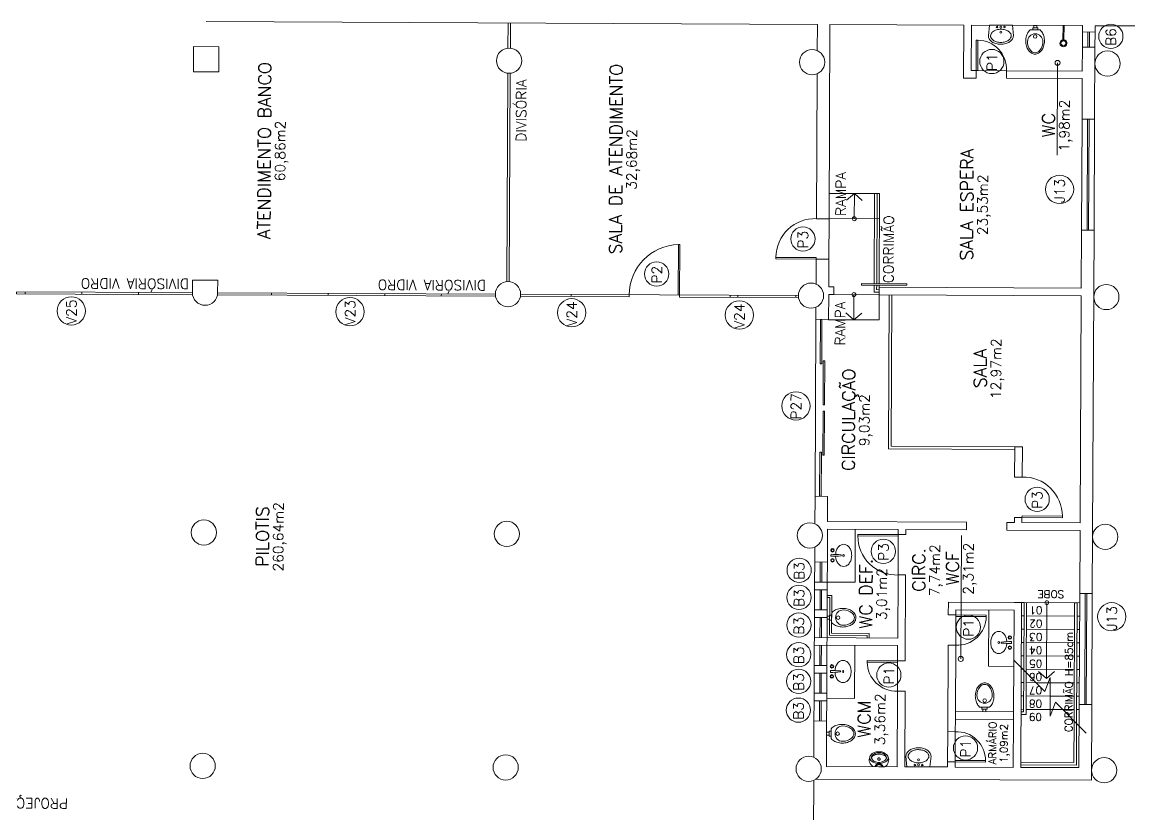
# Model space of a CAD drawing. Extents: x -1057 to 3416, y -340 to 4111.
# Drawn here: x -282.45 to -260.53, y 277.66 to 293.35 of the extents above; entities that cross this region are included whole.
import ezdxf
from ezdxf.enums import TextEntityAlignment as Align

# ---------------------------------------------------------------- set-up
doc = ezdxf.new("R2010")
doc.units = 0
doc.header["$LTSCALE"] = 50
for name, pattern in [('CONTINU', [0]), ('DASHDOT', [1, 0.5, -0.25, 0, -0.25]), ('HIDDEN', [9.525, 6.35, -3.175])]:
    doc.linetypes.add(name, pattern=pattern)
doc.layers.add('0.1', color=8, linetype='Continuous', lineweight=13)
doc.styles.add('80X50', font='romans.shx')
doc.styles.get("Standard").update_dxf_attribs({"font": 'romans.shx'})

# ---------------------------------------------------------------- blocks, each defined once
blk = doc.blocks.new('P80')
for points in [[(0, 0.86), (0, 0.83), (0.15, 0.83), (0.15, 0.86)], [(0, 0), (0, 0.03), (0.15, 0.03), (0.15, 0)]]:
    blk.add_lwpolyline(points)
blk.add_lwpolyline([(-0.8, 0.06), (0, 0.06), (0, 0.03), (-0.8, 0.03)], close=True)
at = {"color": 8}
blk.add_arc((-0.025, 0.056), 0.775, 88.1408, 179.6698, dxfattribs=at)
blk = doc.blocks.new('P80 - parede 25cm')
for points in [[(-0.03, -0.125), (0, -0.125), (0, 0.125), (-0.03, 0.125)], [(0.83, -0.125), (0.8, -0.125), (0.8, 0.125), (0.83, 0.125)]]:
    blk.add_lwpolyline(points)
blk.add_lwpolyline([(0.77, -0.925), (0.77, -0.125), (0.8, -0.125), (0.8, -0.925)], close=True)
at = {"color": 8}
blk.add_arc((0.774, -0.15), 0.775, 178.1408, 269.6698, dxfattribs=at)
blk = doc.blocks.new('P60')
at = {"color": 252}
blk.add_lwpolyline([(-0.6, 0.06), (0, 0.06), (0, 0.03), (-0.6, 0.03)], close=True, dxfattribs=at)
at = {"color": 8}
blk.add_arc((-0.029, 0.06), 0.571, 87.1025, 180, dxfattribs=at)
blk = doc.blocks.new('Chuveiro')
at = {"lineweight": -2}
for p, q in [((-0.28, 0), (-0.301, 0)), ((0, 0), (-0.28, 0)), ((-0.28, -0.02), (-0.301, -0.02)), ((0, -0.02), (-0.28, -0.02))]:
    blk.add_line(p, q, dxfattribs=at)
at = {"color": 8, "lineweight": -2}
blk.add_circle((-0.35, -0.01), 0.05, dxfattribs=at)
at = {"lineweight": -2}
blk.add_arc((-0.35, -0.01), 0.07, 8.2132, 351.7868, dxfattribs=at)
blk = doc.blocks.new('Vaso')
for points in [[(0.03, -0.05), (0.03, 0), (-0.03, 0), (-0.03, -0.05)], [(0.05, -0.09), (0.05, -0.05), (-0.05, -0.05), (-0.05, -0.09)]]:
    blk.add_lwpolyline(points)
for points in [[(0.183, -0.31, -0.071776), (0.168, -0.413, -0.083144), (0.129, -0.494, -0.106699), (0.065, -0.552, -0.132564), (-0.002, -0.57, -0.132564), (-0.069, -0.552, -0.106699), (-0.133, -0.494, -0.083144), (-0.172, -0.413, -0.071776), (-0.187, -0.31, -0.071776), (-0.172, -0.207, -0.083144), (-0.133, -0.126, -0.060171), (-0.1, -0.09), (0.096, -0.09, -0.060171), (0.129, -0.126, -0.083144), (0.168, -0.207, -0.071776)], [(-0.088, -0.497, 0.2474), (0, -0.541, 0.2474), (0.088, -0.497, 0.197858), (0.152, -0.318, 0.418329), (0, -0.168, 0.418329), (-0.152, -0.318, 0.197858)]]:
    blk.add_lwpolyline(points, format="xyb", close=True)
blk.add_circle((-0.002, -0.22), 0.0352)
blk = doc.blocks.new('Cuba-emp')
blk.add_lwpolyline([(0.21, 0.248), (0, 0.227), (0, -0.227), (0.21, -0.248, 0.137816), (0.271, -0.231, 0.107041), (0.329, -0.176, 0.080751), (0.364, -0.099, 0.068643), (0.378, -0.001, 0.068643), (0.364, 0.098, 0.080751), (0.329, 0.174, 0.107041), (0.271, 0.23, 0.115752), (0.21, 0.248)], format="xyb")
blk.add_lwpolyline([(0.21, 0.205, -0.131827), (0.25, 0.194, -0.106633), (0.297, 0.151, -0.083482), (0.328, 0.087, -0.072232), (0.341, 0, -0.072232), (0.328, -0.087, -0.083482), (0.297, -0.151, -0.106633), (0.25, -0.194, -0.131827), (0.21, -0.205, -0.131827), (0.17, -0.194, -0.106633), (0.123, -0.151, -0.083482), (0.092, -0.087, -0.072232), (0.079, 0, -0.072232), (0.092, 0.087, -0.083482), (0.123, 0.151, -0.106633), (0.17, 0.194, -0.131827)], format="xyb", close=True)
for centre, radius in [((0.037, -0.002), 0.0193), ((0.037, -0.002), 0.0193), ((0.036, 0.071), 0.0155), ((0.14, -0.001), 0.0198), ((0.036, -0.076), 0.0155)]:
    blk.add_circle(centre, radius)
blk = doc.blocks.new('Cuba')
blk.add_lwpolyline([(0.001, 0.05), (-0.007, 0.05, -0.389688), (-0.009, 0.052, -0.017234), (-0.019, 0.248, -0.418769), (-0.017, 0.25), (0.001, 0.25), (0.019, 0.25, -0.418769), (0.021, 0.248, -0.017234), (0.011, 0.052, -0.389688), (0.009, 0.05)], format="xyb", close=True)
blk.add_lwpolyline([(-0.016, 0.16, 0.059592), (-0.087, 0.147, 0.084248), (-0.156, 0.113, 0.106469), (-0.205, 0.058, 0.130159), (-0.22, 0, 0.130159), (-0.205, -0.058, 0.106469), (-0.156, -0.113, 0.084248), (-0.087, -0.147, 0.073281), (0, -0.16, 0.073281), (0.087, -0.147, 0.084248), (0.156, -0.113, 0.106469), (0.205, -0.058, 0.130159), (0.22, 0, 0.130159), (0.205, 0.058, 0.106469), (0.156, 0.113, 0.084248), (0.087, 0.147, 0.058268), (0.018, 0.159, 0.073281)], format="xyb")
for centre, radius in [((-0.099, 0.22), 0.035), ((0.101, 0.22), 0.035), ((0, 0), 0.0175)]:
    blk.add_circle(centre, radius)
at = {"color": 8}
for centre, radius in [((-0.099, 0.22), 0.025), ((-0.099, 0.22), 0.024), ((0.101, 0.22), 0.025), ((0.101, 0.22), 0.024)]:
    blk.add_circle(centre, radius, dxfattribs=at)
blk = doc.blocks.new('MIC')
for p, q in [((0, 0), (0, 0.111)), ((0.294, 0.002), (0.294, 0)), ((0, -0.112), (0, 0)), ((0.294, 0), (0.294, -0.002))]:
    blk.add_line(p, q)
for points in [[(0, 0.053, -0.473116), (0.005, 0.056), (0.025, 0.051, -0.362542), (0.031, 0.043), (0.033, 0.028, 0.564769), (0.039, 0.023)], [(0.002, 0.08), (0.034, 0.057, -0.1805), (0.041, 0.045), (0.043, 0.032, 0.35029), (0.049, 0.026, -0.252034), (0.063, 0.019)], [(0.064, 0.016, -0.100603), (0.082, 0.1, -0.114611), (0.123, 0.161, -0.309836), (0.21, 0.175, -0.309836)], [(0.161, -0.146), (0.165, -0.147, 0.189039), (0.197, -0.145, 0.189014), (0.26, -0.08, 0.116802), (0.275, 0, 0.116802), (0.26, 0.08, 0.189014), (0.197, 0.145, 0.189039), (0.165, 0.147), (0.161, 0.146)], [(0, -0.053, 0.473116), (0.005, -0.056), (0.025, -0.052, 0.362542), (0.031, -0.043), (0.033, -0.029, -0.564769), (0.039, -0.023)], [(0.002, -0.081), (0.034, -0.057, 0.1805), (0.041, -0.046), (0.043, -0.032, -0.35029), (0.049, -0.026, 0.252034), (0.063, -0.02)], [(0.064, -0.016, 0.100603), (0.082, -0.1, 0.114611), (0.123, -0.161, 0.309836), (0.21, -0.175, 0.309836)]]:
    blk.add_lwpolyline(points, format="xyb")
blk.add_lwpolyline([(0.247, 0), (0.247, -0.008, -0.102017), (0.231, -0.09, -0.100634), (0.2, -0.137, -0.31043), (0.159, -0.144, -0.029837), (0.153, -0.143, -0.193887), (0.101, -0.08, -0.096635), (0.085, 0, -0.096635), (0.101, 0.08, -0.193887), (0.153, 0.142, -0.029837), (0.159, 0.144, -0.31043), (0.2, 0.137, -0.100634), (0.231, 0.09, -0.102017), (0.247, 0.008)], format="xyb", close=True)
blk.add_circle((0.046, 0), 0.0075)
at = {"linetype": 'DASHDOT'}
blk.add_circle((0.152, 0), 0.024, dxfattribs=at)
for centre, radius, start, end in [((0.014, 0.111), 0.0142, 142.0649, 179.055), ((0.138, 0.032), 0.161, 69.9635, 146.7254), ((0.046, 0), 0.024, 251.9674, 108.0326), ((0.139, 0.048), 0.146, 35.2589, 68.1534), ((0.035, -0.011), 0.264, 26.2626, 32.6613), ((-0.029, -0.043), 0.336, 21.0674, 26.2626), ((0.16, 0.03), 0.134, 1.8451, 21.0674), ((-0.722, 0.002), 1.016, 360, 1.8451), ((0.014, -0.111), 0.0142, 180.945, 217.9351), ((0.138, -0.032), 0.161, 213.2746, 290.0365), ((0.139, -0.048), 0.146, 291.8466, 324.7411), ((0.035, 0.011), 0.264, 327.3387, 333.7374), ((-0.029, 0.043), 0.336, 333.7374, 338.9326), ((0.16, -0.03), 0.134, 338.9326, 358.1549), ((-0.722, -0.002), 1.016, 358.1549, 360)]:
    blk.add_arc(centre, radius, start, end)
blk = doc.blocks.new('ÁREA')
for p in [(0.00005, 0.00376), (0, 0)]:
    blk.add_attdef('COMPARTIMENTO', text='', height=0.0025).set_placement(p, align=Align.CENTER)
at = {"color": 1}
for p in [(-0.00005, -0.00376), (-0.0001, -0.00752)]:
    blk.add_attdef('ÁREA', text='', height=0.002, dxfattribs=at).set_placement(p, align=Align.CENTER)

msp = doc.modelspace()

# ---------------------------------------------------------------- linework, layer by layer
at = {"layer": '0.1', "color": 7}
for p, q in [((-278.798, 293.362), (-266.698, 293.303)), ((-266.701, 292.782), (-266.698, 293.303)), ((-266.467, 289.452), (-266.448, 293.302)), ((-266.448, 293.302), (-263.799, 293.289)), ((-263.804, 292.239), (-263.799, 293.289)), ((-263.653, 292.389), (-263.649, 293.289)), ((-263.649, 293.289), (-261.449, 293.278)), ((-261.449, 293.152), (-261.449, 293.278)), ((-261.199, 293.277), (-259.799, 293.27)), ((-261.199, 293.151), (-261.199, 293.277)), ((-261.199, 293.151), (-261.449, 293.152)), ((-279.051, 292.863), (-279.053, 292.363)), ((-278.551, 292.861), (-279.051, 292.863)), ((-278.553, 292.361), (-278.551, 292.861)), ((-261.453, 292.378), (-261.451, 292.852)), ((-261.451, 292.852), (-261.201, 292.851)), ((-261.207, 291.427), (-261.201, 292.851)), ((-278.553, 292.361), (-279.053, 292.363)), ((-263.653, 292.389), (-263.553, 292.388)), ((-263.553, 292.388), (-263.554, 292.238)), ((-262.954, 292.235), (-262.953, 292.385)), ((-262.953, 292.385), (-261.453, 292.378)), ((-266.717, 289.453), (-266.703, 292.324)), ((-263.804, 292.239), (-263.554, 292.238)), ((-262.954, 292.235), (-261.454, 292.228)), ((-261.457, 291.428), (-261.454, 292.228)), ((-261.207, 291.427), (-261.457, 291.428)), ((-266.467, 289.452), (-266.717, 289.453)), ((-261.474, 288.078), (-261.468, 289.228)), ((-261.468, 289.228), (-261.218, 289.227)), ((-261.253, 282.027), (-261.218, 289.227)), ((-266.723, 288.158), (-266.721, 288.653)), ((-266.471, 288.652), (-266.721, 288.653)), ((-266.474, 288.102), (-266.471, 288.652)), ((-279.074, 287.988), (-279.073, 288.238)), ((-278.573, 288.236), (-279.073, 288.238)), ((-278.574, 287.986), (-278.573, 288.236)), ((-266.474, 288.102), (-266.374, 288.102)), ((-266.374, 288.102), (-266.374, 287.952)), ((-265.474, 287.947), (-265.474, 288.097)), ((-265.474, 288.097), (-261.474, 288.078)), ((-266.477, 287.452), (-266.474, 287.952)), ((-266.474, 287.952), (-266.374, 287.952)), ((-265.474, 287.947), (-261.474, 287.928)), ((-261.496, 283.428), (-261.474, 287.928)), ((-266.727, 287.453), (-266.726, 287.699)), ((-266.477, 287.452), (-266.727, 287.453)), ((-262.792, 284.334), (-262.789, 284.934)), ((-262.789, 284.934), (-262.639, 284.934)), ((-262.642, 284.334), (-262.639, 284.934)), ((-262.642, 284.334), (-262.792, 284.334)), ((-266.746, 283.408), (-266.744, 283.953)), ((-266.744, 283.953), (-266.494, 283.952)), ((-266.496, 283.452), (-266.494, 283.952)), ((-266.496, 283.452), (-263.746, 283.439)), ((-263.747, 283.289), (-263.746, 283.439)), ((-262.946, 283.435), (-262.947, 283.285)), ((-262.946, 283.435), (-262.796, 283.434)), ((-262.796, 283.434), (-262.796, 283.534)), ((-262.796, 283.534), (-262.646, 283.534)), ((-262.646, 283.434), (-262.646, 283.534)), ((-262.646, 283.434), (-261.496, 283.428)), ((-266.5, 282.652), (-266.497, 283.302)), ((-266.497, 283.302), (-265.097, 283.295)), ((-265.097, 283.195), (-265.097, 283.295)), ((-265.097, 283.195), (-264.947, 283.195)), ((-264.947, 283.295), (-263.747, 283.289)), ((-264.947, 283.195), (-264.947, 283.295)), ((-262.947, 283.285), (-261.497, 283.278)), ((-261.503, 282.028), (-261.497, 283.278)), ((-266.75, 282.653), (-266.748, 282.949)), ((-266.75, 282.653), (-266.5, 282.652)), ((-265.107, 281.146), (-265.101, 282.396)), ((-264.951, 282.395), (-265.101, 282.396)), ((-264.959, 280.695), (-264.951, 282.395)), ((-266.753, 282.103), (-266.752, 282.253)), ((-266.753, 282.103), (-266.503, 282.102)), ((-266.752, 282.253), (-266.502, 282.252)), ((-266.503, 282.102), (-266.502, 282.252)), ((-264.105, 281.605), (-264.104, 281.855)), ((-264.104, 281.855), (-262.804, 281.849)), ((-262.67, 278.584), (-262.654, 281.848)), ((-261.503, 282.028), (-261.253, 282.027)), ((-266.755, 281.553), (-266.754, 281.703)), ((-266.754, 281.703), (-266.505, 281.702)), ((-266.505, 281.552), (-266.505, 281.702)), ((-263.955, 281.604), (-263.954, 281.704)), ((-263.954, 281.704), (-262.804, 281.699)), ((-262.814, 279.684), (-262.804, 281.699)), ((-266.755, 281.553), (-266.505, 281.552)), ((-263.955, 281.604), (-264.105, 281.605)), ((-266.758, 281.003), (-266.757, 281.153)), ((-266.758, 281.003), (-265.108, 280.996)), ((-266.757, 281.153), (-265.107, 281.146)), ((-266.507, 281.152), (-266.508, 281.002)), ((-265.109, 280.696), (-265.108, 280.996)), ((-264.116, 279.291), (-264.108, 281.005)), ((-264.108, 281.005), (-263.958, 281.004)), ((-263.964, 279.69), (-263.958, 281.004)), ((-266.761, 280.453), (-266.76, 280.603)), ((-266.76, 280.603), (-266.51, 280.602)), ((-266.511, 280.452), (-266.51, 280.602)), ((-265.109, 280.696), (-264.959, 280.695)), ((-266.761, 280.453), (-266.511, 280.452)), ((-265.119, 278.596), (-265.112, 280.096)), ((-264.962, 280.095), (-265.112, 280.096)), ((-264.969, 278.595), (-264.962, 280.095)), ((-266.763, 279.904), (-266.762, 280.054)), ((-266.763, 279.904), (-266.513, 279.902)), ((-266.762, 280.054), (-266.512, 280.052)), ((-266.513, 279.902), (-266.512, 280.052)), ((-263.964, 279.69), (-262.814, 279.684)), ((-261.52, 278.578), (-261.513, 279.828)), ((-261.263, 279.827), (-261.513, 279.828)), ((-261.271, 278.327), (-261.263, 279.827)), ((-266.769, 278.783), (-266.765, 279.504)), ((-266.515, 279.502), (-266.765, 279.504)), ((-266.519, 278.602), (-266.515, 279.502)), ((-263.966, 279.29), (-263.965, 279.54)), ((-263.965, 279.54), (-262.815, 279.534)), ((-262.82, 278.584), (-262.815, 279.534)), ((-263.966, 279.29), (-264.116, 279.291)), ((-266.519, 278.602), (-265.119, 278.596)), ((-264.969, 278.595), (-264.12, 278.591)), ((-264.12, 278.591), (-264.119, 278.691)), ((-264.119, 278.691), (-263.969, 278.69)), ((-263.97, 278.59), (-263.969, 278.69)), ((-263.97, 278.59), (-262.82, 278.584)), ((-262.67, 278.584), (-261.52, 278.578)), ((-266.721, 278.353), (-261.271, 278.327))]:
    msp.add_line(p, q, dxfattribs=at)
at = {"layer": '0.1', "color": 8}
for p, q in [((-272.826, 292.832), (-272.823, 293.333)), ((-272.776, 292.831), (-272.773, 293.333)), ((-261.451, 292.852), (-261.449, 293.152)), ((-261.341, 292.851), (-261.339, 293.151)), ((-261.309, 293.151), (-261.311, 292.851)), ((-261.199, 293.151), (-261.201, 292.851)), ((-263.553, 292.388), (-262.953, 292.385)), ((-272.848, 288.207), (-272.828, 292.334)), ((-272.798, 288.206), (-272.778, 292.334)), ((-261.468, 289.228), (-261.457, 291.428)), ((-261.358, 289.228), (-261.347, 291.427)), ((-261.317, 291.427), (-261.328, 289.227)), ((-261.207, 291.427), (-261.218, 289.227)), ((-266.465, 289.954), (-265.465, 289.949)), ((-265.965, 289.952), (-266.123, 289.818)), ((-265.967, 289.452), (-265.965, 289.952)), ((-265.965, 289.952), (-265.808, 289.816)), ((-265.573, 288.168), (-265.565, 289.95)), ((-265.523, 288.168), (-265.515, 289.949)), ((-265.473, 288.167), (-265.465, 289.949)), ((-266.471, 288.652), (-266.467, 289.452)), ((-266.467, 289.454), (-265.467, 289.449)), ((-279.074, 287.988), (-283.424, 288.009)), ((-273.074, 287.959), (-278.574, 287.986)), ((-265.574, 287.998), (-265.573, 288.138)), ((-265.574, 287.998), (-265.474, 287.997)), ((-265.524, 288.048), (-265.523, 288.138)), ((-265.524, 288.048), (-265.474, 288.047)), ((-265.474, 288.097), (-265.473, 288.137)), ((-278.578, 287.946), (-273.071, 287.919)), ((-272.578, 287.917), (-270.425, 287.906)), ((-267.074, 287.93), (-272.574, 287.957)), ((-267.125, 287.89), (-267.124, 287.93)), ((-266.374, 287.952), (-265.474, 287.947)), ((-265.974, 287.95), (-265.977, 287.45)), ((-265.474, 287.947), (-265.477, 287.447)), ((-265.289, 284.896), (-265.274, 287.946)), ((-265.239, 284.946), (-265.224, 287.946)), ((-265.977, 287.45), (-266.133, 287.585)), ((-265.977, 287.45), (-265.819, 287.584)), ((-266.727, 287.453), (-266.744, 283.953)), ((-265.477, 287.447), (-266.477, 287.452)), ((-265.239, 284.946), (-262.789, 284.934)), ((-265.289, 284.896), (-262.789, 284.884)), ((-265.952, 282.25), (-265.947, 283.3)), ((-265.097, 283.195), (-265.101, 282.396)), ((-266.752, 282.253), (-266.75, 282.653)), ((-266.642, 282.253), (-266.64, 282.653)), ((-266.61, 282.653), (-266.612, 282.253)), ((-266.5, 282.652), (-266.502, 282.252)), ((-266.754, 281.703), (-266.753, 282.103)), ((-266.645, 281.703), (-266.643, 282.103)), ((-266.613, 282.103), (-266.615, 281.703)), ((-266.503, 282.102), (-266.505, 281.702)), ((-266.502, 282.252), (-265.952, 282.25)), ((-266.413, 281.986), (-266.503, 281.987)), ((-266.453, 281.946), (-266.503, 281.947)), ((-266.453, 281.946), (-266.457, 281.202)), ((-266.413, 281.986), (-266.417, 281.242)), ((-262.604, 281.848), (-262.804, 281.849)), ((-262.61, 280.508), (-262.604, 281.848)), ((-262.56, 280.458), (-262.554, 281.847)), ((-262.154, 281.846), (-262.161, 280.346)), ((-261.615, 279.504), (-261.604, 281.843)), ((-261.554, 281.843), (-261.604, 281.843)), ((-261.565, 279.453), (-261.554, 281.843)), ((-261.513, 279.828), (-261.503, 282.028)), ((-261.403, 279.828), (-261.393, 282.028)), ((-261.363, 282.027), (-261.373, 279.827)), ((-261.253, 282.027), (-261.263, 279.827)), ((-263.31, 280.587), (-263.304, 281.701)), ((-266.757, 281.153), (-266.755, 281.553)), ((-266.647, 281.153), (-266.645, 281.553)), ((-266.615, 281.553), (-266.617, 281.153)), ((-266.505, 281.552), (-266.507, 281.152)), ((-263.958, 281.004), (-263.955, 281.604)), ((-266.457, 281.202), (-265.709, 281.198)), ((-266.417, 281.242), (-265.669, 281.238)), ((-265.709, 281.198), (-265.709, 281.148)), ((-265.669, 281.238), (-265.669, 281.148)), ((-266.76, 280.603), (-266.758, 281.003)), ((-266.65, 280.603), (-266.648, 281.003)), ((-266.618, 281.003), (-266.62, 280.603)), ((-266.508, 281.002), (-266.51, 280.602)), ((-265.963, 279.95), (-265.958, 281)), ((-265.109, 280.696), (-265.112, 280.096)), ((-262.81, 280.584), (-263.31, 280.587)), ((-266.762, 280.054), (-266.761, 280.453)), ((-266.652, 280.053), (-266.651, 280.453)), ((-266.621, 280.453), (-266.622, 280.053)), ((-266.511, 280.452), (-266.512, 280.052)), ((-262.161, 280.346), (-262.318, 280.481)), ((-262.161, 280.346), (-262.003, 280.48)), ((-266.765, 279.504), (-266.763, 279.904)), ((-266.655, 279.503), (-266.653, 279.903)), ((-266.623, 279.903), (-266.625, 279.503)), ((-266.513, 279.902), (-266.515, 279.502)), ((-266.513, 279.952), (-265.963, 279.95)), ((-263.964, 279.69), (-263.965, 279.54)), ((-262.814, 279.684), (-262.815, 279.534)), ((-263.966, 279.29), (-263.969, 278.69))]:
    msp.add_line(p, q, dxfattribs=at)
at = {"layer": '0.1', "color": 8, "linetype": 'CONTINU'}
for p, q in [((-261.942, 292.54), (-261.951, 290.71)), ((-263.847, 283.18), (-263.859, 280.732)), ((-262.654, 281.848), (-261.504, 281.842)), ((-262.655, 281.584), (-262.605, 281.583)), ((-262.555, 281.583), (-261.605, 281.579)), ((-261.555, 281.578), (-261.505, 281.578)), ((-262.656, 281.319), (-262.606, 281.319)), ((-262.556, 281.319), (-261.606, 281.314)), ((-261.556, 281.314), (-261.506, 281.314)), ((-262.658, 281.055), (-262.608, 281.055)), ((-262.558, 281.055), (-261.608, 281.05)), ((-261.558, 281.05), (-261.508, 281.05)), ((-262.659, 280.791), (-262.609, 280.791)), ((-262.559, 280.79), (-261.609, 280.786)), ((-261.559, 280.786), (-261.509, 280.785)), ((-262.66, 280.527), (-262.61, 280.526)), ((-262.56, 280.526), (-261.61, 280.521)), ((-261.56, 280.521), (-261.51, 280.521)), ((-262.661, 280.262), (-262.611, 280.262)), ((-262.365, 280.261), (-261.611, 280.257)), ((-261.561, 280.257), (-261.511, 280.257)), ((-262.663, 279.998), (-262.613, 279.998)), ((-262.088, 279.995), (-261.613, 279.993)), ((-261.563, 279.993), (-261.513, 279.992)), ((-262.664, 279.734), (-262.614, 279.733)), ((-262.089, 279.731), (-262.039, 279.731)), ((-261.839, 279.73), (-261.614, 279.729)), ((-261.564, 279.728), (-261.514, 279.728)), ((-266.771, 278.324), (-266.776, 277.354))]:
    msp.add_line(p, q, dxfattribs=at)
at = {"layer": '0.1', "color": 8, "linetype": 'DASHDOT', "ltscale": 0.2}
for p, q in [((-262.614, 279.683), (-262.61, 280.508)), ((-262.564, 279.633), (-262.56, 280.458)), ((-262.365, 280.261), (-262.561, 280.262)), ((-262.088, 279.995), (-262.563, 279.998)), ((-262.664, 279.684), (-262.614, 279.683)), ((-262.089, 279.731), (-262.564, 279.733)), ((-261.839, 279.73), (-262.039, 279.731)), ((-262.664, 279.634), (-262.564, 279.633)), ((-261.619, 278.679), (-261.615, 279.504)), ((-261.569, 278.628), (-261.565, 279.453)), ((-262.669, 278.684), (-261.619, 278.679)), ((-262.669, 278.634), (-261.569, 278.628))]:
    msp.add_line(p, q, dxfattribs=at)
at = {"layer": '0.1', "color": 8, "linetype": 'HIDDEN', "ltscale": 0.02}
msp.add_line((-264.116, 279.291), (-264.119, 278.691), dxfattribs=at)
at = {"layer": '0.1', "color": 8}
for points in [[(-269.42, 288.941), (-269.45, 288.942), (-269.454, 287.942)], [(-269.42, 288.941), (-269.425, 287.901), (-267.071, 287.89)], [(-282.557, 288.005), (-282.557, 287.965), (-279.071, 287.948)], [(-282.384, 288.004), (-282.384, 287.964)], [(-281.264, 287.999), (-281.264, 287.959)], [(-280.144, 287.993), (-280.144, 287.953)], [(-277.505, 287.94), (-277.504, 287.98)], [(-276.384, 287.975), (-276.385, 287.935)], [(-275.264, 287.97), (-275.265, 287.93)], [(-274.144, 287.964), (-274.145, 287.924)], [(-271.575, 287.912), (-271.574, 287.952)], [(-270.425, 287.906), (-270.424, 287.946)], [(-268.275, 287.896), (-268.274, 287.936)], [(-261.375, 279.262), (-261.985, 279.877), (-262.09, 279.595), (-262.086, 280.367), (-262.191, 280.085), (-262.8, 280.7)]]:
    msp.add_lwpolyline(points, dxfattribs=at)
for points in [[(-264.923, 288.135), (-264.923, 288.165), (-265.823, 288.169), (-265.823, 288.139)], [(-266.611, 286.578), (-266.607, 287.453), (-266.637, 287.453), (-266.641, 286.578)], [(-266.555, 285.763), (-266.551, 286.638), (-266.581, 286.638), (-266.585, 285.763)], [(-266.59, 284.768), (-266.585, 285.643), (-266.555, 285.643), (-266.56, 284.768)], [(-266.654, 283.953), (-266.649, 284.828), (-266.619, 284.828), (-266.624, 283.953)]]:
    msp.add_lwpolyline(points, close=True, dxfattribs=at)
for centre, radius in [((-260.886, 293.066), 0.24), ((-263.243, 292.567), 0.24), ((-261.902, 290.034), 0.28), ((-266.984, 289.051), 0.24), ((-265.967, 289.452), 0.0387), ((-269.88, 288.358), 0.24), ((-265.974, 287.95), 0.0387), ((-281.472, 287.625), 0.28), ((-275.953, 287.611), 0.28), ((-271.563, 287.589), 0.28), ((-268.243, 287.545), 0.28), ((-267.122, 285.743), 0.28), ((-262.345, 283.894), 0.24), ((-265.391, 282.863), 0.24), ((-267.059, 282.488), 0.24), ((-267.062, 281.952), 0.24), ((-262.154, 281.846), 0.0387), ((-260.869, 281.567), 0.28), ((-267.064, 281.402), 0.24), ((-263.707, 281.361), 0.24), ((-267.067, 280.817), 0.24), ((-267.07, 280.288), 0.24), ((-265.282, 280.412), 0.24), ((-267.073, 279.717), 0.24), ((-263.764, 278.969), 0.24)]:
    msp.add_circle(centre, radius, dxfattribs=at)
at = {"layer": '0.1', "color": 7}
for centre in [(-272.802, 292.583), (-266.802, 292.554), (-260.952, 292.526), (-272.824, 287.958), (-266.824, 287.929), (-260.975, 287.901), (-278.847, 283.237), (-272.847, 283.208), (-266.847, 283.179), (-260.997, 283.151), (-278.87, 278.612), (-272.87, 278.583), (-266.87, 278.554), (-261.02, 278.526)]:
    msp.add_circle(centre, 0.25, dxfattribs=at)
at = {"layer": '0.1', "color": 8, "linetype": 'CONTINU'}
for centre in [(-261.942, 292.54), (-263.859, 280.732)]:
    msp.add_circle(centre, 0.0498, dxfattribs=at)
at = {"layer": '0.1', "color": 8}
for start, end in [(91.4424, 179.7233), (357.4308, 359.7233)]:
    msp.add_arc((-269.424, 287.941), 1, start, end, dxfattribs=at)
at = {"layer": '0.1', "color": 7}
msp.add_arc((-278.824, 287.987), 0.25, 179.7233, 359.7233, dxfattribs=at)

# ---------------------------------------------------------------- block references
at = {"layer": '0.1', "color": 8}
for name, p, rotation in [('Cuba-emp', (-263.063, 293.286), 269.7232820208157), ('Vaso', (-262.383, 293.283), 359.7232820208157), ('Chuveiro', (-261.833, 293.28), 89.72328202081573), ('P60', (-263.583, 292.388), 269.7232820208157), ('Cuba', (-266.178, 282.783), 89.72328202081573), ('Vaso', (-266.505, 281.552), 89.72328202081573), ('P60', (-263.955, 281.634), 179.7232820208158), ('Cuba', (-263.106, 281.058), 269.7232820208157), ('Cuba', (-266.19, 280.483), 89.72328202081573), ('Vaso', (-263.389, 279.687), 179.7232820208158), ('Vaso', (-266.516, 279.253), 89.72328202081573), ('MIC', (-265.479, 278.597), 89.72328202081573), ('Cuba-emp', (-264.696, 278.594), 89.72328202081573)]:
    msp.add_blockref(name, p, dxfattribs=dict(at, rotation=rotation))
ref = msp.add_blockref('ÁREA', (-277.524, 290.802), dxfattribs=dict(at, xscale=133.3333333333332, yscale=133.3333333333332, zscale=133.3333333333332, rotation=89.72328202081573))
ref.add_attrib('COMPARTIMENTO', 'ATENDIMENTO BANCO', dxfattribs={"layer": '0', "color": 3, "height": 0.25, "rotation": 89.7233}).set_placement((-277.524, 290.802), align=Align.CENTER)
ref.add_attrib('ÁREA', '60,86m2', dxfattribs={"layer": '0', "color": 1, "height": 0.2, "rotation": 89.7233}).set_placement((-277.236, 290.794), align=Align.CENTER)
ref = msp.add_blockref('ÁREA', (-270.563, 290.634), dxfattribs=dict(at, xscale=133.3333333333332, yscale=133.3333333333332, zscale=133.3333333333332, rotation=89.72328202081573))
ref.add_attrib('COMPARTIMENTO', 'SALA DE ATENDIMENTO', dxfattribs={"layer": '0', "color": 3, "height": 0.25, "rotation": 89.7233}).set_placement((-270.563, 290.634), align=Align.CENTER)
ref.add_attrib('ÁREA', '32,68m2', dxfattribs={"layer": '0', "color": 1, "height": 0.2, "rotation": 89.7233}).set_placement((-270.275, 290.626), align=Align.CENTER)
ref = msp.add_blockref('ÁREA', (-261.995, 291.305), dxfattribs=dict(at, xscale=133.3333333333332, yscale=133.3333333333332, zscale=133.3333333333332, rotation=89.72328202081573))
ref.add_attrib('COMPARTIMENTO', 'WC', dxfattribs={"layer": '0', "color": 3, "height": 0.25, "rotation": 89.7233}).set_placement((-261.995, 291.305), align=Align.CENTER)
ref.add_attrib('ÁREA', '1,98m2', dxfattribs={"layer": '0', "color": 1, "height": 0.2, "rotation": 89.7233}).set_placement((-261.708, 291.297), align=Align.CENTER)
ref = msp.add_blockref('ÁREA', (-263.614, 289.734), dxfattribs=dict(at, xscale=133.3333333333332, yscale=133.3333333333332, zscale=133.3333333333332, rotation=89.72328202081573))
ref.add_attrib('COMPARTIMENTO', 'SALA ESPERA', dxfattribs={"layer": '0', "color": 3, "height": 0.25, "rotation": 89.7233}).set_placement((-263.614, 289.734), align=Align.CENTER)
ref.add_attrib('ÁREA', '23,53m2', dxfattribs={"layer": '0', "color": 1, "height": 0.2, "rotation": 89.7233}).set_placement((-263.326, 289.726), align=Align.CENTER)
at = {"layer": '0.1', "color": 7, "rotation": 269.7232820208157}
msp.add_blockref('P80 - parede 25cm', (-266.592, 289.453), dxfattribs=at)
at = {"layer": '0.1', "color": 8}
ref = msp.add_blockref('ÁREA', (-263.349, 286.489), dxfattribs=dict(at, xscale=133.3333333333332, yscale=133.3333333333332, zscale=133.3333333333332, rotation=89.72328202081573))
ref.add_attrib('COMPARTIMENTO', 'SALA', dxfattribs={"layer": '0', "color": 3, "height": 0.25, "rotation": 89.7233}).set_placement((-263.349, 286.489), align=Align.CENTER)
ref.add_attrib('ÁREA', '12,97m2', dxfattribs={"layer": '0', "color": 1, "height": 0.2, "rotation": 89.7233}).set_placement((-263.061, 286.481), align=Align.CENTER)
ref = msp.add_blockref('ÁREA', (-265.955, 285.469), dxfattribs=dict(at, xscale=133.3333333333332, yscale=133.3333333333332, zscale=133.3333333333332, rotation=89.72328202081573))
ref.add_attrib('COMPARTIMENTO', 'CIRCULAÇÃO', dxfattribs={"layer": '0', "color": 3, "height": 0.25, "rotation": 89.7233}).set_placement((-265.955, 285.469), align=Align.CENTER)
ref.add_attrib('ÁREA', '9,03m2', dxfattribs={"layer": '0', "color": 1, "height": 0.2, "rotation": 89.7233}).set_placement((-265.667, 285.461), align=Align.CENTER)
at = {"layer": '0.1', "color": 8, "xscale": -1}
for name, p, rotation in [('P80', (-262.646, 283.504), 359.7232820208158), ('P80', (-265.097, 283.225), 179.7232820208157), ('P60', (-265.109, 280.726), 179.7232820208157), ('P60', (-263.969, 278.66), 359.7232820208158)]:
    msp.add_blockref(name, p, dxfattribs=dict(at, rotation=rotation))
at = {"layer": '0.1', "color": 8}
ref = msp.add_blockref('ÁREA', (-277.561, 283.158), dxfattribs=dict(at, xscale=133.3333333333332, yscale=133.3333333333332, zscale=133.3333333333332, rotation=89.72328202081573))
ref.add_attrib('COMPARTIMENTO', 'PILOTIS', dxfattribs={"layer": '0', "color": 3, "height": 0.25, "rotation": 89.7233}).set_placement((-277.561, 283.158), align=Align.CENTER)
ref.add_attrib('ÁREA', '260,64m2', dxfattribs={"layer": '0', "color": 1, "height": 0.2, "rotation": 89.7233}).set_placement((-277.273, 283.15), align=Align.CENTER)
ref = msp.add_blockref('ÁREA', (-264.563, 282.496), dxfattribs=dict(at, xscale=133.3333333333332, yscale=133.3333333333332, zscale=133.3333333333332, rotation=89.72328202081573))
ref.add_attrib('COMPARTIMENTO', 'CIRC.', dxfattribs={"layer": '0', "color": 3, "height": 0.25, "rotation": 89.7233}).set_placement((-264.563, 282.496), align=Align.CENTER)
ref.add_attrib('ÁREA', '7,74m2', dxfattribs={"layer": '0', "color": 1, "height": 0.2, "rotation": 89.7233}).set_placement((-264.275, 282.488), align=Align.CENTER)
ref = msp.add_blockref('ÁREA', (-263.895, 282.527), dxfattribs=dict(at, xscale=133.3333333333332, yscale=133.3333333333332, zscale=133.3333333333332, rotation=89.72328202081573))
ref.add_attrib('COMPARTIMENTO', 'WCF', dxfattribs={"layer": '0', "color": 3, "height": 0.25, "rotation": 89.7233}).set_placement((-263.895, 282.527), align=Align.CENTER)
ref.add_attrib('ÁREA', '2,31m2', dxfattribs={"layer": '0', "color": 1, "height": 0.2, "rotation": 89.7233}).set_placement((-263.607, 282.519), align=Align.CENTER)
ref = msp.add_blockref('ÁREA', (-265.611, 282.024), dxfattribs=dict(at, xscale=133.3333333333332, yscale=133.3333333333332, zscale=133.3333333333332, rotation=89.72328202081573))
ref.add_attrib('COMPARTIMENTO', 'WC DEF.', dxfattribs={"layer": '0', "color": 3, "height": 0.25, "rotation": 89.7233}).set_placement((-265.611, 282.024), align=Align.CENTER)
ref.add_attrib('ÁREA', '3,01m2', dxfattribs={"layer": '0', "color": 1, "height": 0.2, "rotation": 89.7233}).set_placement((-265.323, 282.016), align=Align.CENTER)
ref = msp.add_blockref('ÁREA', (-265.646, 279.542), dxfattribs=dict(at, xscale=133.3333333333332, yscale=133.3333333333332, zscale=133.3333333333332, rotation=89.72328202081573))
ref.add_attrib('COMPARTIMENTO', 'WCM', dxfattribs={"layer": '0', "color": 3, "height": 0.25, "rotation": 89.7233}).set_placement((-265.646, 279.542), align=Align.CENTER)
ref.add_attrib('ÁREA', '3,36m2', dxfattribs={"layer": '0', "color": 1, "height": 0.2, "rotation": 89.7233}).set_placement((-265.358, 279.534), align=Align.CENTER)
ref = msp.add_blockref('ÁREA', (-263.219, 279.065), dxfattribs=dict(at, xscale=133.3333333333332, yscale=133.3333333333332, zscale=133.3333333333332, rotation=89.72328202081573))
ref.add_attrib('COMPARTIMENTO', 'ARMÁRIO', dxfattribs={"layer": '0', "color": 1, "height": 0.15, "rotation": 89.7233}).set_placement((-263.155, 279.065), align=Align.CENTER)
ref.add_attrib('ÁREA', '1,09m2', dxfattribs={"layer": '0', "color": 1, "height": 0.15, "rotation": 89.7233}).set_placement((-262.931, 279.057), align=Align.CENTER)

# ---------------------------------------------------------------- texts
at = {"layer": '0.1', "color": 7}
for s, rotation, p in [('B6', 89.7233, (-260.785, 292.875)), ('P1', 89.7233, (-263.142, 292.376)), ('DIVISÓRIA', 89.7233, (-272.466, 290.977)), ('RAMPA', 89.7233, (-266.136, 289.505)), ('J13', 89.7233, (-261.802, 289.763)), ('CORRIMÃO', 89.7233, (-265.191, 288.173)), ('P3', 89.7233, (-266.883, 288.86)), ('P2', 89.7233, (-269.779, 288.167)), ('DIVISÓRIA VIDRO', 179.7233, (-279.141, 288.261)), ('DIVISÓRIA VIDRO', 179.7233, (-273.26, 288.233)), ('V25', 89.7233, (-281.371, 287.353)), ('V23', 89.7233, (-275.852, 287.34)), ('V24', 89.7233, (-271.463, 287.318)), ('V24', 89.7233, (-268.143, 287.274)), ('RAMPA', 89.7233, (-266.149, 286.937)), ('P27', 89.7233, (-267.022, 285.471)), ('P3', 89.7233, (-262.244, 283.703)), ('P3', 89.7233, (-265.29, 282.672)), ('B3', 89.7233, (-266.959, 282.297)), ('B3', 89.7233, (-266.961, 281.761)), ('J13', 89.7233, (-260.769, 281.295)), ('B3', 89.7233, (-266.964, 281.211)), ('P1', 89.7233, (-263.606, 281.17)), ('B3', 89.7233, (-266.967, 280.626)), ('B3', 89.7233, (-266.969, 280.097)), ('P1', 89.7233, (-265.181, 280.221)), ('B3', 89.7233, (-266.972, 279.526)), ('P1', 89.7233, (-263.663, 278.778)), ('PROJEÇÃO PAV. SUPERIOR', 179.7233, (-281.535, 277.969))]:
    msp.add_text(s, height=0.2, rotation=rotation, dxfattribs=at).set_placement(p)
at = {"layer": '0.1', "color": 7, "style": '80X50'}
for s, rotation, p in [('SOBE', 179.7233, (-261.811, 282.088)), ('01', 179.7233, (-262.24, 281.77)), ('02', 179.7233, (-262.242, 281.506)), ('03', 179.7233, (-262.243, 281.241)), ('CORRIMÃO H=85cm', 89.7233, (-261.647, 279.28)), ('04', 179.7233, (-262.244, 280.977)), ('05', 179.7233, (-262.245, 280.713)), ('06', 179.7233, (-262.247, 280.449)), ('07', 179.7233, (-262.248, 280.184)), ('08', 179.7233, (-262.249, 279.92)), ('09', 179.7233, (-262.251, 279.656))]:
    msp.add_text(s, height=0.15, rotation=rotation, dxfattribs=at).set_placement(p)

doc.saveas('drawing.dxf')
